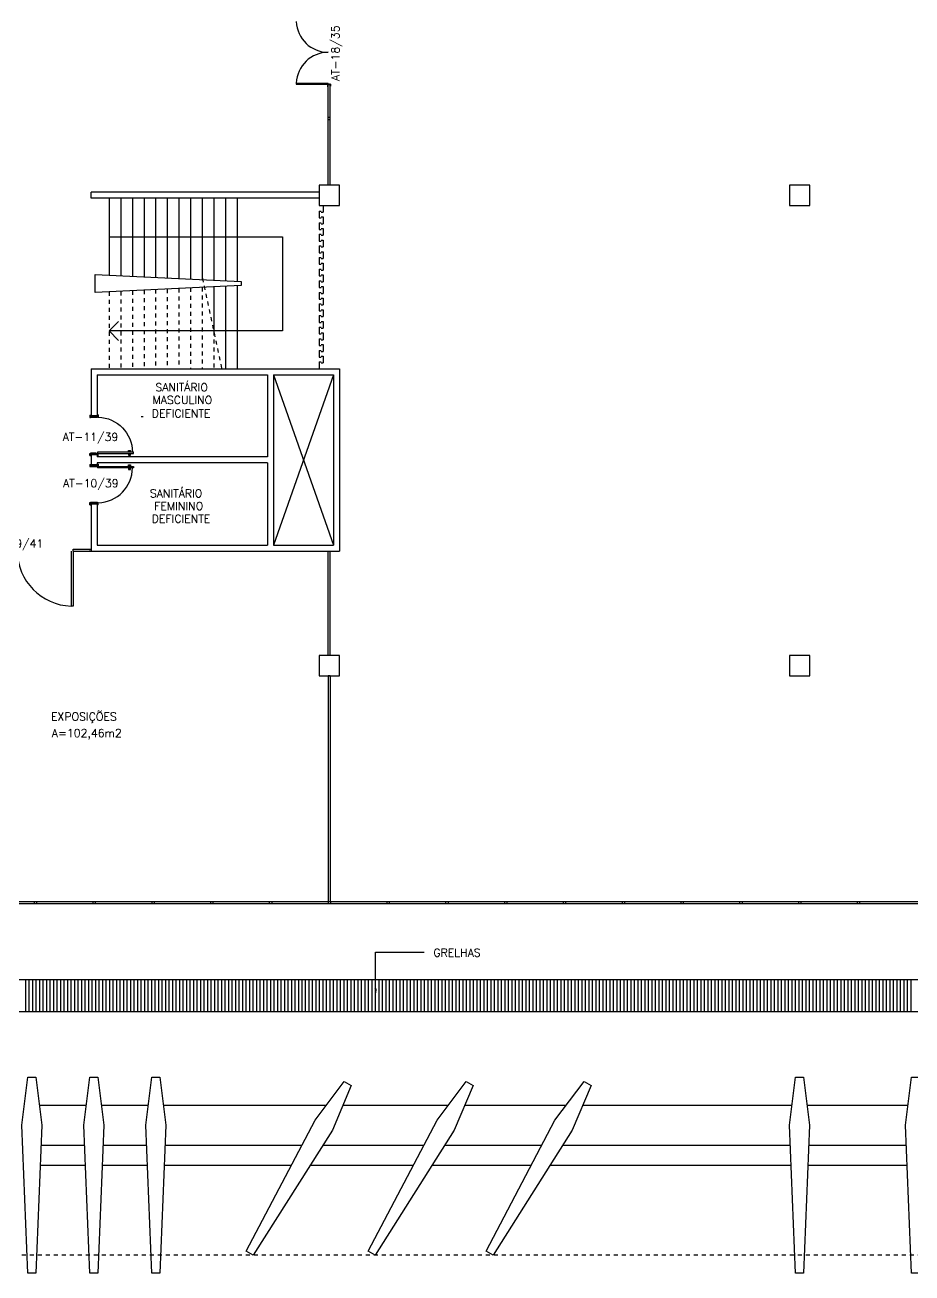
# Model space of a CAD drawing. Extents: x 192 to 325, y 18 to 87.
# Drawn here: x 266.43 to 288.61, y 19.45 to 50.65 of the extents above; entities that cross this region are included whole.
import ezdxf
from ezdxf.enums import TextEntityAlignment as Align

# ---------------------------------------------------------------- set-up
doc = ezdxf.new("R2010")
doc.units = 0
doc.header["$LTSCALE"] = 0.01
doc.header["$MEASUREMENT"] = 0
doc.linetypes.add('CENTER2', pattern=[1.125, 0.75, -0.125, 0.125, -0.125])
doc.linetypes.add('HIDDEN', pattern=[0.375, 0.25, -0.125])
doc.layers.get('0').update_dxf_attribs({"linetype": 'CONTINUOUS'})
for name, color, linetype in [('1', 1, 'CONTINUOUS'), ('2', 2, 'CONTINUOUS'), ('3', 2, 'CONTINUOUS'), ('6', 2, 'CONTINUOUS'), ('DIV2', 1, 'CONTINUOUS'), ('ENDEREÇO', 2, 'CONTINUOUS'), ('PORTA', 3, 'CONTINUOUS'), ('PROJ', 1, 'HIDDEN'), ('TEXTO', 2, 'CONTINUOUS')]:
    doc.layers.add(name, color=color, linetype=linetype)
doc.styles.add('UNB-100', font='simplex.shx', dxfattribs={"height": 0.2})
doc.styles.add('UNB1-100', font='simplex.shx', dxfattribs={"height": 0.2})
doc.dimstyles.get("Standard").update_dxf_attribs({"dimtxt": 0.18, "dimasz": 0.18, "dimexe": 0.18, "dimexo": 0.0625, "dimgap": 0.09, "dimtad": 0, "dimtih": 1, "dimtoh": 1, "dimdec": 4, "dimzin": 0, "dimdsep": 46, "dimtxsty": 'Standard', "dimcen": 0.09, "dimadec": 0, "dimazin": 0, "dimtfac": 1, "dimtdec": 4, "dimtofl": 0, "dimtmove": 0, "dimatfit": 3, "dimfxl": 1, "dimtolj": 1, "dimtzin": 0, "dimarcsym": 0})

# ---------------------------------------------------------------- blocks, each defined once
blk = doc.blocks.new('*X4')
at = {"color": 0}
for p, q in [((74.9, 9.014), (74.9, 9.814)), ((74.987, 9.014), (74.987, 9.814)), ((75.075, 9.014), (75.075, 9.814)), ((75.162, 9.014), (75.162, 9.814)), ((75.25, 9.014), (75.25, 9.814)), ((75.337, 9.014), (75.337, 9.814)), ((75.425, 9.014), (75.425, 9.814)), ((75.512, 9.014), (75.512, 9.814)), ((75.6, 9.014), (75.6, 9.814)), ((75.687, 9.014), (75.687, 9.814)), ((75.775, 9.014), (75.775, 9.814)), ((75.862, 9.014), (75.862, 9.814)), ((75.95, 9.014), (75.95, 9.814)), ((76.037, 9.014), (76.037, 9.814)), ((76.125, 9.014), (76.125, 9.814)), ((76.212, 9.014), (76.212, 9.814)), ((76.3, 9.014), (76.3, 9.814)), ((76.387, 9.014), (76.387, 9.814)), ((76.475, 9.014), (76.475, 9.814)), ((76.562, 9.014), (76.562, 9.814)), ((76.65, 9.014), (76.65, 9.814)), ((76.737, 9.014), (76.737, 9.814)), ((76.825, 9.014), (76.825, 9.814)), ((76.912, 9.014), (76.912, 9.814)), ((77, 9.014), (77, 9.814)), ((77.087, 9.014), (77.087, 9.814)), ((77.175, 9.014), (77.175, 9.814)), ((77.262, 9.014), (77.262, 9.814)), ((77.35, 9.014), (77.35, 9.814)), ((77.437, 9.014), (77.437, 9.814)), ((77.525, 9.014), (77.525, 9.814)), ((77.612, 9.014), (77.612, 9.814)), ((77.7, 9.014), (77.7, 9.814)), ((77.787, 9.014), (77.787, 9.814)), ((77.875, 9.014), (77.875, 9.814)), ((77.962, 9.014), (77.962, 9.814)), ((78.05, 9.014), (78.05, 9.814)), ((78.137, 9.014), (78.137, 9.814)), ((78.225, 9.014), (78.225, 9.814)), ((78.312, 9.014), (78.312, 9.814)), ((78.4, 9.014), (78.4, 9.814)), ((78.487, 9.014), (78.487, 9.814)), ((78.575, 9.014), (78.575, 9.814)), ((78.662, 9.014), (78.662, 9.814)), ((78.75, 9.014), (78.75, 9.814)), ((78.837, 9.014), (78.837, 9.814)), ((78.925, 9.014), (78.925, 9.814)), ((79.012, 9.014), (79.012, 9.814)), ((79.1, 9.014), (79.1, 9.814)), ((79.187, 9.014), (79.187, 9.814)), ((79.275, 9.014), (79.275, 9.814)), ((79.362, 9.014), (79.362, 9.814)), ((79.45, 9.014), (79.45, 9.814)), ((79.537, 9.014), (79.537, 9.814)), ((79.625, 9.014), (79.625, 9.814)), ((79.712, 9.014), (79.712, 9.814)), ((79.8, 9.014), (79.8, 9.814)), ((79.887, 9.014), (79.887, 9.814)), ((79.975, 9.014), (79.975, 9.814)), ((80.062, 9.014), (80.062, 9.814)), ((80.15, 9.014), (80.15, 9.814)), ((80.237, 9.014), (80.237, 9.814)), ((80.325, 9.014), (80.325, 9.814)), ((80.412, 9.014), (80.412, 9.814)), ((80.5, 9.014), (80.5, 9.814)), ((80.587, 9.014), (80.587, 9.814)), ((80.675, 9.014), (80.675, 9.814)), ((80.762, 9.014), (80.762, 9.814)), ((80.85, 9.014), (80.85, 9.814)), ((80.937, 9.014), (80.937, 9.814)), ((81.025, 9.014), (81.025, 9.814)), ((81.112, 9.014), (81.112, 9.814)), ((81.2, 9.014), (81.2, 9.814)), ((81.287, 9.014), (81.287, 9.814)), ((81.375, 9.014), (81.375, 9.814)), ((81.462, 9.014), (81.462, 9.814)), ((81.55, 9.014), (81.55, 9.814)), ((81.637, 9.014), (81.637, 9.814)), ((81.725, 9.014), (81.725, 9.814)), ((81.812, 9.014), (81.812, 9.814)), ((81.9, 9.014), (81.9, 9.814)), ((81.987, 9.014), (81.987, 9.814)), ((82.075, 9.014), (82.075, 9.814)), ((82.162, 9.014), (82.162, 9.814)), ((82.25, 9.014), (82.25, 9.814)), ((82.337, 9.014), (82.337, 9.814)), ((82.425, 9.014), (82.425, 9.814)), ((82.512, 9.014), (82.512, 9.814)), ((82.6, 9.014), (82.6, 9.814)), ((82.687, 9.014), (82.687, 9.814)), ((82.775, 9.014), (82.775, 9.814)), ((82.862, 9.014), (82.862, 9.814)), ((82.95, 9.014), (82.95, 9.814)), ((83.037, 9.014), (83.037, 9.814)), ((83.125, 9.014), (83.125, 9.814)), ((83.212, 9.014), (83.212, 9.814)), ((83.3, 9.014), (83.3, 9.814)), ((83.387, 9.014), (83.387, 9.814)), ((83.475, 9.014), (83.475, 9.814)), ((83.562, 9.014), (83.562, 9.814)), ((83.65, 9.014), (83.65, 9.814)), ((83.737, 9.014), (83.737, 9.814)), ((83.825, 9.014), (83.825, 9.814)), ((83.912, 9.014), (83.912, 9.814)), ((84, 9.014), (84, 9.814)), ((84.087, 9.014), (84.087, 9.814)), ((84.175, 9.014), (84.175, 9.814)), ((84.262, 9.014), (84.262, 9.814)), ((84.35, 9.014), (84.35, 9.814)), ((84.437, 9.014), (84.437, 9.814)), ((84.525, 9.014), (84.525, 9.814)), ((84.612, 9.014), (84.612, 9.814)), ((84.7, 9.014), (84.7, 9.814)), ((84.787, 9.014), (84.787, 9.814)), ((84.875, 9.014), (84.875, 9.814)), ((84.962, 9.014), (84.962, 9.814)), ((85.05, 9.014), (85.05, 9.814)), ((85.137, 9.014), (85.137, 9.814)), ((85.225, 9.014), (85.225, 9.814)), ((85.312, 9.014), (85.312, 9.814)), ((85.4, 9.014), (85.4, 9.814)), ((85.487, 9.014), (85.487, 9.814)), ((85.575, 9.014), (85.575, 9.814)), ((85.662, 9.014), (85.662, 9.814)), ((85.75, 9.014), (85.75, 9.814)), ((85.837, 9.014), (85.837, 9.814)), ((85.925, 9.014), (85.925, 9.814)), ((86.012, 9.014), (86.012, 9.814)), ((86.1, 9.014), (86.1, 9.814)), ((86.187, 9.014), (86.187, 9.814)), ((86.275, 9.014), (86.275, 9.814)), ((86.362, 9.014), (86.362, 9.814)), ((86.45, 9.014), (86.45, 9.814)), ((86.537, 9.014), (86.537, 9.814)), ((86.625, 9.014), (86.625, 9.814)), ((86.712, 9.014), (86.712, 9.814)), ((86.8, 9.014), (86.8, 9.814)), ((86.887, 9.014), (86.887, 9.814)), ((86.975, 9.014), (86.975, 9.814)), ((87.062, 9.014), (87.062, 9.814)), ((87.15, 9.014), (87.15, 9.814)), ((87.237, 9.014), (87.237, 9.814)), ((87.325, 9.014), (87.325, 9.814)), ((87.412, 9.014), (87.412, 9.814)), ((87.5, 9.014), (87.5, 9.814)), ((87.587, 9.014), (87.587, 9.814)), ((87.675, 9.014), (87.675, 9.814)), ((87.762, 9.014), (87.762, 9.814)), ((87.85, 9.014), (87.85, 9.814)), ((87.937, 9.014), (87.937, 9.814)), ((88.025, 9.014), (88.025, 9.814)), ((88.112, 9.014), (88.112, 9.814)), ((88.2, 9.014), (88.2, 9.814)), ((88.287, 9.014), (88.287, 9.814)), ((88.375, 9.014), (88.375, 9.814)), ((88.462, 9.014), (88.462, 9.814)), ((88.55, 9.014), (88.55, 9.814)), ((88.637, 9.014), (88.637, 9.814)), ((88.725, 9.014), (88.725, 9.814)), ((88.812, 9.014), (88.812, 9.814)), ((88.9, 9.014), (88.9, 9.814)), ((88.987, 9.014), (88.987, 9.814)), ((89.075, 9.014), (89.075, 9.814)), ((89.162, 9.014), (89.162, 9.814)), ((89.25, 9.014), (89.25, 9.814)), ((89.337, 9.014), (89.337, 9.814)), ((89.425, 9.014), (89.425, 9.814)), ((89.512, 9.014), (89.512, 9.814)), ((89.6, 9.014), (89.6, 9.814)), ((89.687, 9.014), (89.687, 9.814)), ((89.775, 9.014), (89.775, 9.814)), ((89.862, 9.014), (89.862, 9.814)), ((89.95, 9.014), (89.95, 9.814)), ((90.037, 9.014), (90.037, 9.814)), ((90.125, 9.014), (90.125, 9.814)), ((90.212, 9.014), (90.212, 9.814)), ((90.3, 9.014), (90.3, 9.814)), ((90.387, 9.014), (90.387, 9.814)), ((90.475, 9.014), (90.475, 9.814)), ((90.562, 9.014), (90.562, 9.814)), ((90.65, 9.014), (90.65, 9.814)), ((90.737, 9.014), (90.737, 9.814)), ((90.825, 9.014), (90.825, 9.814)), ((90.912, 9.014), (90.912, 9.814)), ((91, 9.014), (91, 9.814)), ((91.087, 9.014), (91.087, 9.814)), ((91.175, 9.014), (91.175, 9.814)), ((91.262, 9.014), (91.262, 9.814)), ((91.35, 9.014), (91.35, 9.814)), ((91.437, 9.014), (91.437, 9.814)), ((91.525, 9.014), (91.525, 9.814)), ((91.612, 9.014), (91.612, 9.814)), ((91.7, 9.014), (91.7, 9.814)), ((91.787, 9.014), (91.787, 9.814)), ((91.875, 9.014), (91.875, 9.814)), ((91.962, 9.014), (91.962, 9.814)), ((92.05, 9.014), (92.05, 9.814)), ((92.137, 9.014), (92.137, 9.814)), ((92.225, 9.014), (92.225, 9.814)), ((92.312, 9.014), (92.312, 9.814)), ((92.4, 9.014), (92.4, 9.814)), ((92.487, 9.014), (92.487, 9.814)), ((92.575, 9.014), (92.575, 9.814)), ((92.662, 9.014), (92.662, 9.814)), ((92.75, 9.014), (92.75, 9.814)), ((92.837, 9.014), (92.837, 9.814)), ((92.925, 9.014), (92.925, 9.814)), ((93.012, 9.014), (93.012, 9.814)), ((93.1, 9.014), (93.1, 9.814)), ((93.187, 9.014), (93.187, 9.814)), ((93.275, 9.014), (93.275, 9.814)), ((93.362, 9.014), (93.362, 9.814)), ((93.45, 9.014), (93.45, 9.814)), ((93.537, 9.014), (93.537, 9.814)), ((93.625, 9.014), (93.625, 9.814)), ((93.712, 9.014), (93.712, 9.814)), ((93.8, 9.014), (93.8, 9.814)), ((93.887, 9.014), (93.887, 9.814)), ((93.975, 9.014), (93.975, 9.814)), ((94.062, 9.014), (94.062, 9.814)), ((94.15, 9.014), (94.15, 9.814)), ((94.237, 9.014), (94.237, 9.814)), ((94.325, 9.014), (94.325, 9.814)), ((94.412, 9.014), (94.412, 9.814)), ((94.5, 9.014), (94.5, 9.814)), ((94.587, 9.014), (94.587, 9.814)), ((94.675, 9.014), (94.675, 9.814)), ((94.762, 9.014), (94.762, 9.814)), ((94.85, 9.014), (94.85, 9.814)), ((94.937, 9.014), (94.937, 9.814)), ((95.025, 9.014), (95.025, 9.814)), ((95.112, 9.014), (95.112, 9.814)), ((95.2, 9.014), (95.2, 9.814)), ((95.287, 9.014), (95.287, 9.814)), ((95.375, 9.014), (95.375, 9.814)), ((95.462, 9.014), (95.462, 9.814)), ((95.55, 9.014), (95.55, 9.814)), ((95.637, 9.014), (95.637, 9.814)), ((95.725, 9.014), (95.725, 9.814)), ((95.812, 9.014), (95.812, 9.814)), ((95.9, 9.014), (95.9, 9.814)), ((95.987, 9.014), (95.987, 9.814)), ((96.075, 9.014), (96.075, 9.814)), ((96.162, 9.014), (96.162, 9.814)), ((96.25, 9.014), (96.25, 9.814)), ((96.337, 9.014), (96.337, 9.814)), ((96.425, 9.014), (96.425, 9.814)), ((96.512, 9.014), (96.512, 9.814)), ((96.6, 9.014), (96.6, 9.814)), ((96.687, 9.014), (96.687, 9.814)), ((96.775, 9.014), (96.775, 9.814)), ((96.862, 9.014), (96.862, 9.814)), ((96.95, 9.014), (96.95, 9.814)), ((97.037, 9.014), (97.037, 9.814))]:
    blk.add_line(p, q, dxfattribs=at)
blk = doc.blocks.new('PORTA-90')
for p, q in [((-98.2, 84), (-95.9, 84)), ((-98.2, 78.5), (-98.2, 84)), ((-95.9, 78.5), (-98.2, 78.5)), ((-95.9, 84), (-95.9, 78.5)), ((-94, 1), (-94, 91)), ((-94, 91), (-91, 91)), ((-91, 91), (-91, 1)), ((-86.8, 84), (-89.1, 84)), ((-89.1, 84), (-89.1, 78.5)), ((-89.1, 78.5), (-86.8, 78.5)), ((-86.8, 78.5), (-86.8, 84)), ((-100, 3), (-100, 1)), ((-100, 3), (-94.5, 3)), ((-100, 1), (-94, 1)), ((-97, 1), (-97, -16)), ((-94.5, 3), (-94.5, 1)), ((-94, 1), (-94, -3)), ((-91, 1), (-94, 1)), ((2, 1), (-4, 1)), ((-4, 1), (-4, -3)), ((2, 3), (-3.5, 3)), ((-3.5, 3), (-3.5, 1)), ((-1, 1), (-1, -16)), ((2, 3), (2, 1)), ((-99.5, -18), (-99.5, -16)), ((-99.5, -16), (-93.5, -16)), ((-99.5, -18), (-94, -18)), ((-94, -3), (-93.5, -3)), ((-94, -18), (-94, -16)), ((-93.5, -3), (-93.5, -7.5)), ((-93.5, -7.5), (-93.5, -16)), ((-4.5, -3), (-4.5, -7.5)), ((-4, -3), (-4.5, -3)), ((-4.5, -7.5), (-4.5, -16)), ((1.5, -16), (-4.5, -16)), ((1.5, -16), (-4.5, -16)), ((-4, -18), (-4, -16)), ((1.5, -18), (-4, -18)), ((1.5, -18), (1.5, -16))]:
    blk.add_line(p, q)
at = {"color": 1}
blk.add_arc((-91, 1), 87.5, 1.3094, 90, dxfattribs=at)

msp = doc.modelspace()

# ---------------------------------------------------------------- linework, layer by layer
at = {"layer": '1'}
for p, q in [((268.534, 46.312), (268.534, 44.39)), ((268.825, 46.312), (268.825, 44.376)), ((269.116, 46.312), (269.116, 44.362)), ((269.407, 46.312), (269.407, 44.348)), ((269.698, 46.312), (269.698, 44.334)), ((269.989, 46.312), (269.989, 44.32)), ((270.28, 46.312), (270.28, 44.306)), ((270.57, 46.312), (270.57, 44.292)), ((270.861, 46.312), (270.861, 44.278)), ((271.152, 46.312), (271.152, 44.264)), ((271.443, 46.312), (271.443, 44.25)), ((271.734, 46.312), (271.734, 44.236)), ((271.152, 44.099), (271.152, 42.984)), ((271.443, 44.113), (271.443, 42.052)), ((271.734, 44.127), (271.734, 42.052)), ((274.144, 41.902), (272.644, 37.642)), ((272.644, 41.902), (274.144, 37.642)), ((297.304, 26.772), (250.519, 26.772)), ((297.304, 25.972), (227.254, 25.972)), ((266.787, 23.647), (267.962, 23.647)), ((268.337, 23.647), (269.512, 23.647)), ((269.887, 23.647), (273.966, 23.647)), ((274.379, 23.647), (277.016, 23.647)), ((277.429, 23.647), (279.966, 23.647)), ((280.379, 23.647), (285.612, 23.647)), ((285.987, 23.647), (288.512, 23.647)), ((266.829, 22.647), (267.919, 22.647)), ((268.379, 22.647), (269.469, 22.647)), ((269.929, 22.647), (273.355, 22.647)), ((273.878, 22.647), (276.405, 22.647)), ((276.928, 22.647), (279.355, 22.647)), ((279.878, 22.647), (285.569, 22.647)), ((286.029, 22.647), (288.469, 22.647)), ((266.809, 22.147), (267.94, 22.147)), ((268.359, 22.147), (269.49, 22.147)), ((269.909, 22.147), (273.092, 22.147)), ((273.562, 22.147), (276.142, 22.147)), ((276.612, 22.147), (279.092, 22.147)), ((279.562, 22.147), (285.59, 22.147)), ((286.009, 22.147), (288.49, 22.147))]:
    msp.add_line(p, q, dxfattribs=at)
at = {"layer": '1', "linetype": 'CENTER2'}
msp.add_line((270.866, 44.317), (271.35, 42.061), dxfattribs=at)
at = {"layer": '1'}
msp.add_lwpolyline([(268.534, 45.351), (272.873, 45.351), (272.873, 42.997), (268.534, 42.997), (268.773, 42.758), (268.534, 42.997), (268.773, 43.237)], dxfattribs=at)
msp.add_arc((267.634, 37.517), 1.4, 181.0232, 267.9533, dxfattribs=at)
at = {"layer": '2'}
for p, q in [((273.784, 46.462), (268.084, 46.462)), ((268.084, 46.312), (268.084, 46.462)), ((273.784, 46.312), (268.084, 46.312)), ((274.064, 34.372), (274.014, 34.372))]:
    msp.add_line(p, q, dxfattribs=at)
at = {"layer": '3'}
for p, q in [((267.584, 37.492), (267.584, 36.117)), ((267.634, 37.492), (267.634, 36.117)), ((268.084, 37.492), (268.034, 37.492)), ((267.634, 36.117), (267.584, 36.117))]:
    msp.add_line(p, q, dxfattribs=at)
at = {"layer": '6'}
for p, q in [((273.784, 45.992), (273.834, 45.992)), ((273.784, 45.992), (273.784, 45.822)), ((273.834, 45.967), (273.884, 45.967)), ((273.884, 46.132), (273.884, 45.967)), ((273.784, 45.822), (273.834, 45.822)), ((273.784, 45.702), (273.834, 45.702)), ((273.784, 45.702), (273.784, 45.532)), ((273.834, 45.847), (273.884, 45.847)), ((273.834, 45.677), (273.884, 45.677)), ((273.834, 45.557), (273.884, 45.557)), ((273.884, 45.847), (273.884, 45.677)), ((273.884, 45.557), (273.884, 45.387)), ((273.784, 45.532), (273.834, 45.532)), ((273.784, 45.412), (273.834, 45.412)), ((273.784, 45.412), (273.784, 45.242)), ((273.784, 45.242), (273.834, 45.242)), ((273.834, 45.387), (273.884, 45.387)), ((273.834, 45.267), (273.884, 45.267)), ((273.884, 45.267), (273.884, 45.097)), ((273.784, 45.122), (273.784, 44.952)), ((273.784, 45.122), (273.834, 45.122)), ((273.784, 44.952), (273.834, 44.952)), ((273.834, 45.097), (273.884, 45.097)), ((273.834, 44.977), (273.884, 44.977)), ((273.884, 44.977), (273.884, 44.807)), ((273.784, 44.832), (273.784, 44.662)), ((273.784, 44.832), (273.834, 44.832)), ((273.784, 44.662), (273.834, 44.662)), ((273.834, 44.807), (273.884, 44.807)), ((273.834, 44.687), (273.884, 44.687)), ((273.884, 44.687), (273.884, 44.517)), ((273.784, 44.542), (273.784, 44.372)), ((273.784, 44.542), (273.834, 44.542)), ((273.784, 44.372), (273.834, 44.372)), ((273.834, 44.517), (273.884, 44.517)), ((273.834, 44.397), (273.884, 44.397)), ((273.884, 44.397), (273.884, 44.227)), ((273.784, 44.252), (273.784, 44.082)), ((273.784, 44.252), (273.834, 44.252)), ((273.784, 44.082), (273.834, 44.082)), ((273.834, 44.227), (273.884, 44.227)), ((273.834, 44.107), (273.884, 44.107)), ((273.884, 44.107), (273.884, 43.937)), ((273.784, 43.962), (273.784, 43.792)), ((273.784, 43.962), (273.834, 43.962)), ((273.784, 43.792), (273.834, 43.792)), ((273.834, 43.937), (273.884, 43.937)), ((273.834, 43.817), (273.884, 43.817)), ((273.884, 43.817), (273.884, 43.647)), ((273.784, 43.672), (273.784, 43.502)), ((273.784, 43.672), (273.834, 43.672)), ((273.784, 43.502), (273.834, 43.502)), ((273.784, 43.382), (273.784, 43.212)), ((273.784, 43.382), (273.834, 43.382)), ((273.834, 43.647), (273.884, 43.647)), ((273.834, 43.527), (273.884, 43.527)), ((273.884, 43.527), (273.884, 43.357)), ((273.784, 43.212), (273.834, 43.212)), ((273.784, 43.092), (273.784, 42.922)), ((273.784, 43.092), (273.834, 43.092)), ((273.834, 43.357), (273.884, 43.357)), ((273.834, 43.237), (273.884, 43.237)), ((273.834, 43.067), (273.884, 43.067)), ((273.884, 43.237), (273.884, 43.067)), ((273.784, 42.922), (273.834, 42.922)), ((273.784, 42.802), (273.784, 42.632)), ((273.784, 42.802), (273.834, 42.802)), ((273.834, 42.947), (273.884, 42.947)), ((273.834, 42.777), (273.884, 42.777)), ((273.884, 42.947), (273.884, 42.777)), ((273.784, 42.632), (273.834, 42.632)), ((273.784, 42.512), (273.834, 42.512)), ((273.784, 42.512), (273.784, 42.342)), ((273.834, 42.657), (273.884, 42.657)), ((273.834, 42.487), (273.884, 42.487)), ((273.884, 42.657), (273.884, 42.487)), ((273.784, 42.342), (273.834, 42.342)), ((273.784, 42.222), (273.834, 42.222)), ((273.784, 42.222), (273.784, 42.052)), ((273.834, 42.367), (273.884, 42.367)), ((273.834, 42.197), (273.884, 42.197)), ((273.884, 42.367), (273.884, 42.197)), ((268.084, 42.052), (274.294, 42.052)), ((268.084, 42.052), (268.084, 40.877)), ((268.234, 41.902), (272.494, 41.902)), ((268.234, 41.902), (268.234, 40.877)), ((272.494, 41.902), (272.494, 39.847)), ((272.644, 41.902), (272.644, 37.642)), ((272.644, 41.902), (274.144, 41.902)), ((274.144, 41.902), (274.144, 37.642)), ((274.294, 42.052), (274.294, 37.492)), ((268.234, 40.877), (268.084, 40.877)), ((268.084, 39.897), (268.084, 39.647)), ((268.234, 39.897), (268.084, 39.897)), ((268.234, 39.647), (268.084, 39.647)), ((268.234, 39.897), (268.234, 39.847)), ((272.494, 39.847), (268.234, 39.847)), ((272.494, 39.697), (268.234, 39.697)), ((268.234, 39.697), (268.234, 39.647)), ((272.494, 39.697), (272.494, 37.642)), ((268.084, 38.667), (268.084, 37.492)), ((268.234, 38.667), (268.084, 38.667)), ((268.234, 38.667), (268.234, 37.642)), ((268.084, 37.492), (274.294, 37.492)), ((268.234, 37.642), (272.494, 37.642)), ((272.644, 37.642), (274.144, 37.642))]:
    msp.add_line(p, q, dxfattribs=at)
for points in [[(273.784, 46.132), (274.294, 46.132), (274.294, 46.642), (273.784, 46.642)], [(285.544, 46.132), (286.054, 46.132), (286.054, 46.642), (285.544, 46.642)], [(268.184, 44.407), (271.834, 44.232), (271.834, 44.132), (268.184, 43.957)], [(273.784, 34.372), (274.294, 34.372), (274.294, 34.882), (273.784, 34.882)], [(285.544, 34.372), (286.054, 34.372), (286.054, 34.882), (285.544, 34.882)], [(266.699, 24.347), (266.849, 23.147), (266.699, 19.447), (266.499, 19.447), (266.349, 23.147), (266.499, 24.347)], [(268.249, 24.347), (268.399, 23.147), (268.249, 19.447), (268.049, 19.447), (267.899, 23.147), (268.049, 24.347)], [(269.799, 24.347), (269.949, 23.147), (269.799, 19.447), (269.599, 19.447), (269.449, 23.147), (269.599, 24.347)], [(285.899, 24.347), (286.049, 23.147), (285.899, 19.447), (285.699, 19.447), (285.549, 23.147), (285.699, 24.347)], [(288.799, 24.347), (288.949, 23.147), (288.799, 19.447), (288.599, 19.447), (288.449, 23.147), (288.599, 24.347)], [(274.586, 24.136), (274.116, 23.022), (272.136, 19.892), (271.962, 19.992), (273.683, 23.272), (274.412, 24.236)], [(277.636, 24.136), (277.166, 23.022), (275.186, 19.892), (275.012, 19.992), (276.733, 23.272), (277.462, 24.236)], [(280.586, 24.136), (280.116, 23.022), (278.136, 19.892), (277.962, 19.992), (279.683, 23.272), (280.412, 24.236)]]:
    msp.add_lwpolyline(points, close=True, dxfattribs=at)
at = {"layer": 'DIV2', "color": 1}
for p, q in [((274.004, 49.152), (274.014, 49.152)), ((274.004, 49.102), (274.004, 49.152)), ((274.014, 49.102), (274.004, 49.102)), ((274.014, 49.162), (274.014, 49.192)), ((274.014, 49.162), (274.049, 49.162)), ((274.014, 49.152), (274.014, 49.162)), ((274.014, 49.147), (274.014, 49.152)), ((274.014, 46.642), (274.014, 49.152)), ((274.064, 49.147), (274.014, 49.147)), ((274.049, 49.172), (274.064, 49.172)), ((274.049, 49.162), (274.049, 49.172)), ((274.064, 49.172), (274.064, 49.162)), ((274.064, 46.642), (274.064, 49.172)), ((274.064, 49.147), (274.064, 49.162)), ((274.064, 49.162), (274.074, 49.162)), ((274.074, 49.112), (274.064, 49.112)), ((274.074, 49.162), (274.074, 49.112)), ((274.064, 48.332), (274.014, 48.332)), ((274.064, 48.272), (274.014, 48.272)), ((269.384, 40.847), (269.334, 40.847)), ((267.634, 37.542), (268.084, 37.542)), ((267.634, 37.492), (267.634, 37.542)), ((267.634, 37.492), (268.084, 37.492)), ((274.014, 34.882), (274.014, 37.492)), ((274.064, 34.882), (274.064, 37.492)), ((274.014, 34.372), (274.014, 28.722)), ((274.064, 34.372), (274.064, 28.722)), ((297.304, 28.722), (262.304, 28.722)), ((266.659, 28.722), (266.659, 28.672)), ((266.719, 28.722), (266.719, 28.672)), ((268.129, 28.722), (268.129, 28.672)), ((268.189, 28.722), (268.189, 28.672)), ((269.599, 28.722), (269.599, 28.672)), ((269.659, 28.722), (269.659, 28.672)), ((271.069, 28.722), (271.069, 28.672)), ((271.129, 28.722), (271.129, 28.672)), ((272.539, 28.722), (272.539, 28.672)), ((272.599, 28.722), (272.599, 28.672)), ((274.009, 28.722), (274.009, 28.672)), ((274.069, 28.722), (274.069, 28.672)), ((275.479, 28.722), (275.479, 28.672)), ((275.539, 28.722), (275.539, 28.672)), ((276.949, 28.722), (276.949, 28.672)), ((277.009, 28.722), (277.009, 28.672)), ((278.419, 28.722), (278.419, 28.672)), ((278.479, 28.722), (278.479, 28.672)), ((279.889, 28.722), (279.889, 28.672)), ((279.949, 28.722), (279.949, 28.672)), ((281.359, 28.722), (281.359, 28.672)), ((281.419, 28.722), (281.419, 28.672)), ((282.829, 28.722), (282.829, 28.672)), ((282.889, 28.722), (282.889, 28.672)), ((284.299, 28.722), (284.299, 28.672)), ((284.359, 28.722), (284.359, 28.672)), ((285.769, 28.722), (285.769, 28.672)), ((285.829, 28.722), (285.829, 28.672)), ((287.239, 28.722), (287.239, 28.672)), ((287.299, 28.722), (287.299, 28.672)), ((297.304, 28.672), (260.884, 28.672))]:
    msp.add_line(p, q, dxfattribs=at)
at = {"layer": 'PORTA', "color": 2}
for p, q in [((273.214, 49.192), (273.214, 49.162)), ((273.214, 49.192), (274.014, 49.192)), ((273.214, 49.162), (274.014, 49.162))]:
    msp.add_line(p, q, dxfattribs=at)
at = {"layer": 'PORTA', "color": 1}
for centre, start, end in [((274.014, 50.762), 182.1491, 270), ((274.014, 49.162), 90, 177.8509)]:
    msp.add_arc(centre, 0.8, start, end, dxfattribs=at)
at = {"layer": 'PROJ'}
for p, q in [((269.116, 44.001), (269.116, 42.052)), ((269.407, 44.015), (269.407, 42.052)), ((269.698, 44.029), (269.698, 42.052)), ((269.989, 44.043), (269.989, 42.052)), ((270.28, 44.057), (270.28, 42.052)), ((270.57, 44.071), (270.57, 42.052)), ((270.861, 44.085), (270.861, 42.052)), ((268.534, 43.973), (268.534, 42.052)), ((268.825, 43.987), (268.825, 42.052)), ((271.152, 42.984), (271.152, 42.052))]:
    msp.add_line(p, q, dxfattribs=at)
msp.add_lwpolyline([(302.454, 19.892), (222.104, 19.892)], dxfattribs=at)

# ---------------------------------------------------------------- block references
at = {"layer": '1'}
msp.add_blockref('*X4', (191.549, 16.958), dxfattribs=at)
at = {"layer": '3', "yscale": 0.01, "zscale": 0.01, "rotation": 270}
for p, xscale in [((268.232, 40.876), -0.01), ((268.232, 38.667), 0.01)]:
    msp.add_blockref('PORTA-90', p, dxfattribs=dict(at, xscale=xscale))

# ---------------------------------------------------------------- texts
at = {"layer": 'ENDEREÇO', "style": 'UNB-100'}
msp.add_text('AT-18/35', height=0.2, rotation=90, dxfattribs=at).set_placement((274.293, 49.938), align=Align.CENTER)
for s, p in [('AT-11/39', (268.069, 40.246)), ('AT-10/39', (268.077, 39.09)), ('AT-09/41', (266.196, 37.581))]:
    msp.add_text(s, height=0.2, dxfattribs=at).set_placement(p, align=Align.CENTER)
at = {"layer": 'TEXTO'}
for s, style, p in [('SANITÁRIO', 'UNB-100', (269.692, 41.488)), ('MASCULINO', 'UNB-100', (269.62, 41.171)), ('DEFICIENTE', 'UNB-100', (269.601, 40.834)), ('SANITÁRIO', 'UNB-100', (269.554, 38.837)), ('FEMININO', 'UNB-100', (269.662, 38.52)), ('DEFICIENTE', 'UNB-100', (269.599, 38.204)), (' EXPOSIÇÕES', 'UNB-100', (266.944, 33.257)), ('A=102,46m2', 'UNB1-100', (267.102, 32.845))]:
    msp.add_text(s, height=0.2, dxfattribs=dict(at, style=style)).set_placement(p)
at = {"layer": 'TEXTO', "insert": (276.505, 27.554), "char_height": 0.2, "attachment_point": 1, "style": 'UNB1-100'}
msp.add_mtext('\\A1; GRELHAS', dxfattribs=at)

# ---------------------------------------------------------------- leaders
at = {"layer": 'TEXTO', "annotation_type": 0, "has_hookline": 1, "hookline_direction": 0, "text_width": 1.476}
msp.add_leader([(275.199, 26.372), (275.199, 27.464), (276.415, 27.464)], dimstyle='Standard', override={"dimgap": 0.09, "dimtad": 0}, dxfattribs=at)

doc.saveas('drawing.dxf')
